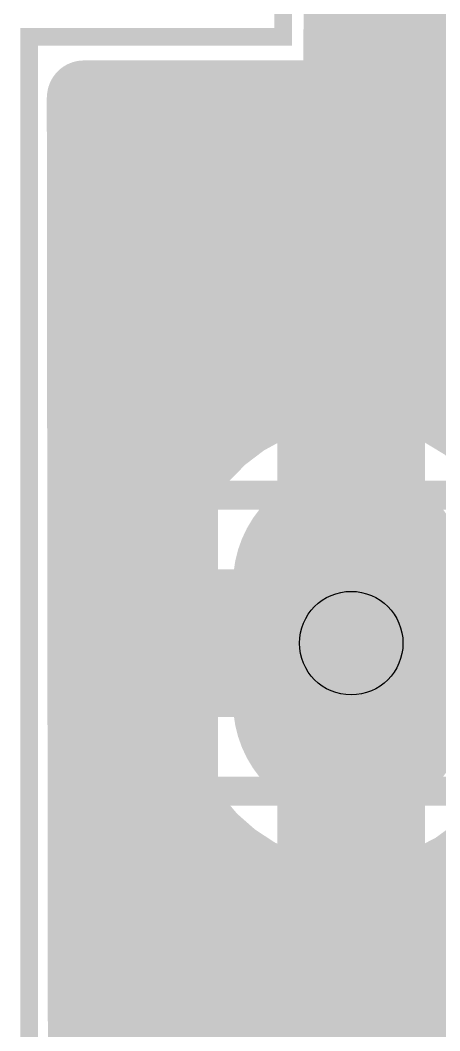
# Model space of a CAD drawing. Extents: x -0.06 to 2.31, y -0.06 to 2.06.
# Drawn here: x -0.003 to 0.139, y 1.5019 to 1.8436 of the extents above; entities that cross this region are included whole.
import ezdxf

# ---------------------------------------------------------------- set-up
doc = ezdxf.new("R2010")
doc.units = 0
for name, color, linetype in [('Board_Outline', 13, 'CONTINUOUS'), ('Bottom', 6, 'CONTINUOUS'), ('Bottom_Silk', 11, 'CONTINUOUS'), ('Drill_Bottom', 8, 'CONTINUOUS'), ('Drill_Top', 7, 'CONTINUOUS'), ('Top', 5, 'CONTINUOUS')]:
    doc.layers.add(name, color=color, linetype=linetype)

msp = doc.modelspace()

# ---------------------------------------------------------------- linework, layer by layer
at = {"layer": 'Board_Outline', "linetype": 'CONTINUOUS', "const_width": 0.006}
msp.add_lwpolyline([(0, 1.838), (0.086, 1.838), (0.086, 2.008), (2.004, 2.008), (2.004, 1.844), (2.253, 1.844), (2.25, 0.601), (2.253, 0.25), (2, 0.25), (2, 0), (0.426, 0), (0.43, 0.908), (0, 0.908), (0, 1.838)], dxfattribs=at)
at = {"layer": 'Bottom', "linetype": 'CONTINUOUS'}
for points, const_width in [([(0.106, 1.9835), (0.1053, 1.828)], 0.025), ([(0.108, 1.8343), (0.19, 1.8343)], 0.025), ([(0.1053, 1.828), (0.1041, 1.8243)], 0.025), ([(0.1041, 1.8243), (0.1018, 1.8211)], 0.025), ([(0.0986, 1.8188), (0.0949, 1.8176)], 0.025), ([(0.1018, 1.8211), (0.0986, 1.8188)], 0.025), ([(0.068, 1.8175), (0.0185, 1.8175)], 0.025), ([(0.0185, 1.8175), (0.0195, 0.9285)], 0.025), ([(0.0949, 1.8176), (0.068, 1.8175)], 0.025), ([(0.021, 1.8094), (0.1939, 1.8094)], 0.025), ([(0.0211, 1.7845), (0.19, 1.7845)], 0.025), ([(0.0211, 1.7597), (0.1959, 1.7597)], 0.025), ([(0.0211, 1.7348), (0.2153, 1.7348)], 0.025), ([(0.109, 1.7195), (0.109, 1.5465)], 0.05), ([(0.0815, 1.7135), (0.0909, 1.717)], 0.025), ([(0.0909, 1.717), (0.1006, 1.719)], 0.025), ([(0.1006, 1.719), (0.1106, 1.7195)], 0.025), ([(0.1106, 1.7195), (0.1206, 1.7185)], 0.025), ([(0.1206, 1.7185), (0.1302, 1.716)], 0.025), ([(0.0727, 1.7087), (0.0815, 1.7135)], 0.025), ([(0.1302, 1.716), (0.1394, 1.7121)], 0.025), ([(0.0211, 1.7099), (0.0722, 1.7099)], 0.025), ([(0.1394, 1.7121), (0.148, 1.7069)], 0.025), ([(0.1458, 1.7099), (0.1722, 1.7099)], 0.025), ([(0.0648, 1.7027), (0.0727, 1.7087)], 0.025), ([(0.148, 1.7069), (0.1556, 1.7004)], 0.025), ([(0.0578, 1.6955), (0.0648, 1.7027)], 0.025), ([(0.0521, 1.6873), (0.0578, 1.6955)], 0.025), ([(0.0475, 1.6784), (0.0521, 1.6873)], 0.025), ([(0.0212, 1.6851), (0.0483, 1.6851)], 0.025), ([(0.0444, 1.6689), (0.0475, 1.6784)], 0.025), ([(0.0428, 1.6591), (0.0444, 1.6689)], 0.025), ([(0.0212, 1.6602), (0.0404, 1.6602)], 0.025), ([(0.0425, 1.6116), (0.0428, 1.6591)], 0.025), ([(0.0425, 1.633), (0.109, 1.633)], 0.05), ([(0.0212, 1.6353), (0.04, 1.6353)], 0.025), ([(0.0212, 1.6105), (0.0401, 1.6105)], 0.025), ([(0.0435, 1.6016), (0.0425, 1.6116)], 0.025), ([(0.0459, 1.592), (0.0435, 1.6016)], 0.025), ([(0.0498, 1.5827), (0.0459, 1.592)], 0.025), ([(0.0213, 1.5856), (0.0459, 1.5856)], 0.025), ([(0.055, 1.5742), (0.0498, 1.5827)], 0.025), ([(0.0614, 1.5666), (0.055, 1.5742)], 0.025), ([(0.0689, 1.56), (0.0614, 1.5666)], 0.025), ([(0.0213, 1.5607), (0.0654, 1.5607)], 0.025), ([(0.0773, 1.5545), (0.0689, 1.56)], 0.025), ([(0.1522, 1.5624), (0.1441, 1.5565)], 0.025), ([(0.1441, 1.5565), (0.1352, 1.5519)], 0.025), ([(0.0864, 1.5505), (0.0773, 1.5545)], 0.025), ([(0.096, 1.5478), (0.0864, 1.5505)], 0.025), ([(0.1352, 1.5519), (0.1258, 1.5487)], 0.025), ([(0.106, 1.5466), (0.096, 1.5478)], 0.025), ([(0.1159, 1.5469), (0.106, 1.5466)], 0.025), ([(0.1258, 1.5487), (0.1159, 1.5469)], 0.025), ([(0.0213, 1.5359), (0.3037, 1.5359)], 0.025), ([(0.0214, 1.511), (0.2788, 1.511)], 0.025)]:
    msp.add_lwpolyline(points, dxfattribs=dict(at, const_width=const_width))
for points, const_width in [([(0.0991, 1.828, 1), (0.1116, 1.828, 1), (0.0991, 1.828, 1)], 0.0125), ([(0.0991, 1.828, 1), (0.1116, 1.828, 1), (0.0991, 1.828, 1)], 0.0125), ([(0.0979, 1.8243, 1), (0.1104, 1.8243, 1), (0.0979, 1.8243, 1)], 0.0125), ([(0.0979, 1.8243, 1), (0.1104, 1.8243, 1), (0.0979, 1.8243, 1)], 0.0125), ([(0.0924, 1.8188, 1), (0.1049, 1.8188, 1), (0.0924, 1.8188, 1)], 0.0125), ([(0.0924, 1.8188, 1), (0.1049, 1.8188, 1), (0.0924, 1.8188, 1)], 0.0125), ([(0.0956, 1.8211, 1), (0.1081, 1.8211, 1), (0.0956, 1.8211, 1)], 0.0125), ([(0.0956, 1.8211, 1), (0.1081, 1.8211, 1), (0.0956, 1.8211, 1)], 0.0125), ([(0.0123, 1.8175, 1), (0.0248, 1.8175, 1), (0.0123, 1.8175, 1)], 0.0125), ([(0.0123, 1.8175, 1), (0.0248, 1.8175, 1), (0.0123, 1.8175, 1)], 0.0125), ([(0.0617, 1.8175, 1), (0.0742, 1.8175, 1), (0.0617, 1.8175, 1)], 0.0125), ([(0.0617, 1.8175, 1), (0.0742, 1.8175, 1), (0.0617, 1.8175, 1)], 0.0125), ([(0.0887, 1.8176, 1), (0.1012, 1.8176, 1), (0.0887, 1.8176, 1)], 0.0125), ([(0.0887, 1.8176, 1), (0.1012, 1.8176, 1), (0.0887, 1.8176, 1)], 0.0125), ([(0.0846, 1.717, 1), (0.0971, 1.717, 1), (0.0846, 1.717, 1)], 0.0125), ([(0.0846, 1.717, 1), (0.0971, 1.717, 1), (0.0846, 1.717, 1)], 0.0125), ([(0.0944, 1.719, 1), (0.1069, 1.719, 1), (0.0944, 1.719, 1)], 0.0125), ([(0.0944, 1.719, 1), (0.1069, 1.719, 1), (0.0944, 1.719, 1)], 0.0125), ([(0.1044, 1.7195, 1), (0.1169, 1.7195, 1), (0.1044, 1.7195, 1)], 0.0125), ([(0.1044, 1.7195, 1), (0.1169, 1.7195, 1), (0.1044, 1.7195, 1)], 0.0125), ([(0.1143, 1.7185, 1), (0.1268, 1.7185, 1), (0.1143, 1.7185, 1)], 0.0125), ([(0.1143, 1.7185, 1), (0.1268, 1.7185, 1), (0.1143, 1.7185, 1)], 0.0125), ([(0.0752, 1.7135, 1), (0.0877, 1.7135, 1), (0.0752, 1.7135, 1)], 0.0125), ([(0.0752, 1.7135, 1), (0.0877, 1.7135, 1), (0.0752, 1.7135, 1)], 0.0125), ([(0.124, 1.716, 1), (0.1365, 1.716, 1), (0.124, 1.716, 1)], 0.0125), ([(0.124, 1.716, 1), (0.1365, 1.716, 1), (0.124, 1.716, 1)], 0.0125), ([(0.1332, 1.7121, 1), (0.1457, 1.7121, 1), (0.1332, 1.7121, 1)], 0.0125), ([(0.1332, 1.7121, 1), (0.1457, 1.7121, 1), (0.1332, 1.7121, 1)], 0.0125), ([(0.0665, 1.7087, 1), (0.079, 1.7087, 1), (0.0665, 1.7087, 1)], 0.0125), ([(0.0665, 1.7087, 1), (0.079, 1.7087, 1), (0.0665, 1.7087, 1)], 0.0125), ([(0.1417, 1.7069, 1), (0.1542, 1.7069, 1), (0.1417, 1.7069, 1)], 0.0125), ([(0.1417, 1.7069, 1), (0.1542, 1.7069, 1), (0.1417, 1.7069, 1)], 0.0125), ([(0.0585, 1.7027, 1), (0.071, 1.7027, 1), (0.0585, 1.7027, 1)], 0.0125), ([(0.0585, 1.7027, 1), (0.071, 1.7027, 1), (0.0585, 1.7027, 1)], 0.0125), ([(0.0516, 1.6955, 1), (0.0641, 1.6955, 1), (0.0516, 1.6955, 1)], 0.0125), ([(0.0516, 1.6955, 1), (0.0641, 1.6955, 1), (0.0516, 1.6955, 1)], 0.0125), ([(0.0458, 1.6873, 1), (0.0583, 1.6873, 1), (0.0458, 1.6873, 1)], 0.0125), ([(0.0458, 1.6873, 1), (0.0583, 1.6873, 1), (0.0458, 1.6873, 1)], 0.0125), ([(0.129, 1.653, 1), (0.089, 1.653, 1), (0.129, 1.653, 1)], 0.04), ([(0.0413, 1.6784, 1), (0.0538, 1.6784, 1), (0.0413, 1.6784, 1)], 0.0125), ([(0.0413, 1.6784, 1), (0.0538, 1.6784, 1), (0.0413, 1.6784, 1)], 0.0125), ([(0.0382, 1.6689, 1), (0.0507, 1.6689, 1), (0.0382, 1.6689, 1)], 0.0125), ([(0.0382, 1.6689, 1), (0.0507, 1.6689, 1), (0.0382, 1.6689, 1)], 0.0125), ([(0.0365, 1.6591, 1), (0.049, 1.6591, 1), (0.0365, 1.6591, 1)], 0.0125), ([(0.0365, 1.6591, 1), (0.049, 1.6591, 1), (0.0365, 1.6591, 1)], 0.0125), ([(0.129, 1.613, 1), (0.089, 1.613, 1), (0.129, 1.613, 1)], 0.04), ([(0.0363, 1.6116, 1), (0.0488, 1.6116, 1), (0.0363, 1.6116, 1)], 0.0125), ([(0.0363, 1.6116, 1), (0.0488, 1.6116, 1), (0.0363, 1.6116, 1)], 0.0125), ([(0.0372, 1.6016, 1), (0.0497, 1.6016, 1), (0.0372, 1.6016, 1)], 0.0125), ([(0.0372, 1.6016, 1), (0.0497, 1.6016, 1), (0.0372, 1.6016, 1)], 0.0125), ([(0.0397, 1.592, 1), (0.0522, 1.592, 1), (0.0397, 1.592, 1)], 0.0125), ([(0.0397, 1.592, 1), (0.0522, 1.592, 1), (0.0397, 1.592, 1)], 0.0125), ([(0.0435, 1.5827, 1), (0.056, 1.5827, 1), (0.0435, 1.5827, 1)], 0.0125), ([(0.0435, 1.5827, 1), (0.056, 1.5827, 1), (0.0435, 1.5827, 1)], 0.0125), ([(0.0487, 1.5742, 1), (0.0612, 1.5742, 1), (0.0487, 1.5742, 1)], 0.0125), ([(0.0487, 1.5742, 1), (0.0612, 1.5742, 1), (0.0487, 1.5742, 1)], 0.0125), ([(0.0552, 1.5666, 1), (0.0677, 1.5666, 1), (0.0552, 1.5666, 1)], 0.0125), ([(0.0552, 1.5666, 1), (0.0677, 1.5666, 1), (0.0552, 1.5666, 1)], 0.0125), ([(0.0627, 1.56, 1), (0.0752, 1.56, 1), (0.0627, 1.56, 1)], 0.0125), ([(0.0627, 1.56, 1), (0.0752, 1.56, 1), (0.0627, 1.56, 1)], 0.0125), ([(0.1378, 1.5565, 1), (0.1503, 1.5565, 1), (0.1378, 1.5565, 1)], 0.0125), ([(0.1378, 1.5565, 1), (0.1503, 1.5565, 1), (0.1378, 1.5565, 1)], 0.0125), ([(0.0711, 1.5545, 1), (0.0836, 1.5545, 1), (0.0711, 1.5545, 1)], 0.0125), ([(0.0711, 1.5545, 1), (0.0836, 1.5545, 1), (0.0711, 1.5545, 1)], 0.0125), ([(0.0802, 1.5505, 1), (0.0927, 1.5505, 1), (0.0802, 1.5505, 1)], 0.0125), ([(0.0802, 1.5505, 1), (0.0927, 1.5505, 1), (0.0802, 1.5505, 1)], 0.0125), ([(0.129, 1.5519, 1), (0.1415, 1.5519, 1), (0.129, 1.5519, 1)], 0.0125), ([(0.129, 1.5519, 1), (0.1415, 1.5519, 1), (0.129, 1.5519, 1)], 0.0125), ([(0.0898, 1.5478, 1), (0.1023, 1.5478, 1), (0.0898, 1.5478, 1)], 0.0125), ([(0.0898, 1.5478, 1), (0.1023, 1.5478, 1), (0.0898, 1.5478, 1)], 0.0125), ([(0.0997, 1.5466, 1), (0.1122, 1.5466, 1), (0.0997, 1.5466, 1)], 0.0125), ([(0.0997, 1.5466, 1), (0.1122, 1.5466, 1), (0.0997, 1.5466, 1)], 0.0125), ([(0.1097, 1.5469, 1), (0.1222, 1.5469, 1), (0.1097, 1.5469, 1)], 0.0125), ([(0.1097, 1.5469, 1), (0.1222, 1.5469, 1), (0.1097, 1.5469, 1)], 0.0125), ([(0.1195, 1.5487, 1), (0.132, 1.5487, 1), (0.1195, 1.5487, 1)], 0.0125), ([(0.1195, 1.5487, 1), (0.132, 1.5487, 1), (0.1195, 1.5487, 1)], 0.0125)]:
    msp.add_lwpolyline(points, format="xyb", dxfattribs=dict(at, const_width=const_width))
at = {"layer": 'Bottom'}
msp.add_solid([(0.069, 1.653), (0.149, 1.653), (0.069, 1.613), (0.149, 1.613)], dxfattribs=at)
at = {"layer": 'Bottom_Silk', "linetype": 'CONTINUOUS'}
for points, const_width in [([(0.1453, 1.7643), (0.1405, 1.7668), (0.1333, 1.7739), (0.1333, 1.7237)], 0.0077), ([(0.259, 1.683), (0.059, 1.683), (0.059, 1.583), (0.259, 1.583), (0.259, 1.683)], 0.0098)]:
    msp.add_lwpolyline(points, dxfattribs=dict(at, const_width=const_width))
at = {"layer": 'Bottom_Silk', "linetype": 'CONTINUOUS', "const_width": 0.0039}
msp.add_lwpolyline([(0.1314, 1.7237, 1), (0.1352, 1.7237, 1), (0.1314, 1.7237, 1)], format="xyb", dxfattribs=at)
at = {"layer": 'Drill_Bottom'}
msp.add_circle((0.109, 1.633), 0.0175, dxfattribs=at)
at = {"layer": 'Drill_Top'}
msp.add_circle((0.109, 1.633), 0.0175, dxfattribs=at)
at = {"layer": 'Top', "linetype": 'CONTINUOUS'}
for points, const_width in [([(0.1064, 1.9834), (0.1053, 1.828)], 0.025), ([(0.108, 1.8343), (0.19, 1.8343)], 0.025), ([(0.1053, 1.828), (0.1041, 1.8243)], 0.025), ([(0.1041, 1.8243), (0.1018, 1.8211)], 0.025), ([(0.0986, 1.8188), (0.0949, 1.8176)], 0.025), ([(0.1018, 1.8211), (0.0986, 1.8188)], 0.025), ([(0.0195, 1.8165), (0.0185, 0.9255)], 0.025), ([(0.0556, 1.8171), (0.0195, 1.8165)], 0.025), ([(0.0949, 1.8176), (0.0556, 1.8171)], 0.025), ([(0.022, 1.8094), (0.1939, 1.8094)], 0.025), ([(0.022, 1.7845), (0.19, 1.7845)], 0.025), ([(0.0219, 1.7597), (0.1959, 1.7597)], 0.025), ([(0.0219, 1.7348), (0.2153, 1.7348)], 0.025), ([(0.109, 1.7195), (0.109, 1.5465)], 0.05), ([(0.0815, 1.7135), (0.0909, 1.717)], 0.025), ([(0.0909, 1.717), (0.1006, 1.719)], 0.025), ([(0.1006, 1.719), (0.1106, 1.7195)], 0.025), ([(0.1106, 1.7195), (0.1206, 1.7185)], 0.025), ([(0.1206, 1.7185), (0.1302, 1.716)], 0.025), ([(0.0727, 1.7087), (0.0815, 1.7135)], 0.025), ([(0.1302, 1.716), (0.1394, 1.7121)], 0.025), ([(0.0219, 1.7099), (0.0722, 1.7099)], 0.025), ([(0.1394, 1.7121), (0.148, 1.7069)], 0.025), ([(0.1458, 1.7099), (0.1722, 1.7099)], 0.025), ([(0.0648, 1.7027), (0.0727, 1.7087)], 0.025), ([(0.148, 1.7069), (0.1556, 1.7004)], 0.025), ([(0.0578, 1.6955), (0.0648, 1.7027)], 0.025), ([(0.0521, 1.6873), (0.0578, 1.6955)], 0.025), ([(0.0476, 1.6784), (0.0521, 1.6873)], 0.025), ([(0.0219, 1.6851), (0.0483, 1.6851)], 0.025), ([(0.0444, 1.6689), (0.0476, 1.6784)], 0.025), ([(0.0428, 1.6591), (0.0444, 1.6689)], 0.025), ([(0.0218, 1.6602), (0.0404, 1.6602)], 0.025), ([(0.0425, 1.6116), (0.0428, 1.6591)], 0.025), ([(0.0425, 1.633), (0.109, 1.633)], 0.05), ([(0.0218, 1.6353), (0.04, 1.6353)], 0.025), ([(0.0218, 1.6105), (0.04, 1.6105)], 0.025), ([(0.0435, 1.6016), (0.0425, 1.6116)], 0.025), ([(0.0459, 1.592), (0.0435, 1.6016)], 0.025), ([(0.0498, 1.5827), (0.0459, 1.592)], 0.025), ([(0.0218, 1.5856), (0.0459, 1.5856)], 0.025), ([(0.055, 1.5742), (0.0498, 1.5827)], 0.025), ([(0.0614, 1.5666), (0.055, 1.5742)], 0.025), ([(0.0689, 1.5599), (0.0614, 1.5666)], 0.025), ([(0.0217, 1.5607), (0.0654, 1.5607)], 0.025), ([(0.0773, 1.5545), (0.0689, 1.5599)], 0.025), ([(0.1522, 1.5624), (0.1441, 1.5565)], 0.025), ([(0.1441, 1.5565), (0.1352, 1.5519)], 0.025), ([(0.0864, 1.5505), (0.0773, 1.5545)], 0.025), ([(0.096, 1.5478), (0.0864, 1.5505)], 0.025), ([(0.1352, 1.5519), (0.1258, 1.5487)], 0.025), ([(0.106, 1.5466), (0.096, 1.5478)], 0.025), ([(0.1159, 1.5469), (0.106, 1.5466)], 0.025), ([(0.1258, 1.5487), (0.1159, 1.5469)], 0.025), ([(0.0217, 1.5359), (0.384, 1.5359)], 0.025), ([(0.0217, 1.511), (0.384, 1.511)], 0.025)]:
    msp.add_lwpolyline(points, dxfattribs=dict(at, const_width=const_width))
for points, const_width in [([(0.0991, 1.828, 1), (0.1116, 1.828, 1), (0.0991, 1.828, 1)], 0.0125), ([(0.0991, 1.828, 1), (0.1116, 1.828, 1), (0.0991, 1.828, 1)], 0.0125), ([(0.0979, 1.8243, 1), (0.1104, 1.8243, 1), (0.0979, 1.8243, 1)], 0.0125), ([(0.0979, 1.8243, 1), (0.1104, 1.8243, 1), (0.0979, 1.8243, 1)], 0.0125), ([(0.0924, 1.8188, 1), (0.1049, 1.8188, 1), (0.0924, 1.8188, 1)], 0.0125), ([(0.0924, 1.8188, 1), (0.1049, 1.8188, 1), (0.0924, 1.8188, 1)], 0.0125), ([(0.0955, 1.8211, 1), (0.108, 1.8211, 1), (0.0955, 1.8211, 1)], 0.0125), ([(0.0955, 1.8211, 1), (0.108, 1.8211, 1), (0.0955, 1.8211, 1)], 0.0125), ([(0.0132, 1.8165, 1), (0.0257, 1.8165, 1), (0.0132, 1.8165, 1)], 0.0125), ([(0.0132, 1.8165, 1), (0.0257, 1.8165, 1), (0.0132, 1.8165, 1)], 0.0125), ([(0.0494, 1.8171, 1), (0.0619, 1.8171, 1), (0.0494, 1.8171, 1)], 0.0125), ([(0.0494, 1.8171, 1), (0.0619, 1.8171, 1), (0.0494, 1.8171, 1)], 0.0125), ([(0.0886, 1.8176, 1), (0.1011, 1.8176, 1), (0.0886, 1.8176, 1)], 0.0125), ([(0.0886, 1.8176, 1), (0.1011, 1.8176, 1), (0.0886, 1.8176, 1)], 0.0125), ([(0.0846, 1.717, 1), (0.0971, 1.717, 1), (0.0846, 1.717, 1)], 0.0125), ([(0.0846, 1.717, 1), (0.0971, 1.717, 1), (0.0846, 1.717, 1)], 0.0125), ([(0.0944, 1.719, 1), (0.1069, 1.719, 1), (0.0944, 1.719, 1)], 0.0125), ([(0.0944, 1.719, 1), (0.1069, 1.719, 1), (0.0944, 1.719, 1)], 0.0125), ([(0.1044, 1.7195, 1), (0.1169, 1.7195, 1), (0.1044, 1.7195, 1)], 0.0125), ([(0.1044, 1.7195, 1), (0.1169, 1.7195, 1), (0.1044, 1.7195, 1)], 0.0125), ([(0.1143, 1.7185, 1), (0.1268, 1.7185, 1), (0.1143, 1.7185, 1)], 0.0125), ([(0.1143, 1.7185, 1), (0.1268, 1.7185, 1), (0.1143, 1.7185, 1)], 0.0125), ([(0.0752, 1.7135, 1), (0.0877, 1.7135, 1), (0.0752, 1.7135, 1)], 0.0125), ([(0.0752, 1.7135, 1), (0.0877, 1.7135, 1), (0.0752, 1.7135, 1)], 0.0125), ([(0.124, 1.716, 1), (0.1365, 1.716, 1), (0.124, 1.716, 1)], 0.0125), ([(0.124, 1.716, 1), (0.1365, 1.716, 1), (0.124, 1.716, 1)], 0.0125), ([(0.1332, 1.7121, 1), (0.1457, 1.7121, 1), (0.1332, 1.7121, 1)], 0.0125), ([(0.1332, 1.7121, 1), (0.1457, 1.7121, 1), (0.1332, 1.7121, 1)], 0.0125), ([(0.0665, 1.7087, 1), (0.079, 1.7087, 1), (0.0665, 1.7087, 1)], 0.0125), ([(0.0665, 1.7087, 1), (0.079, 1.7087, 1), (0.0665, 1.7087, 1)], 0.0125), ([(0.1417, 1.7069, 1), (0.1542, 1.7069, 1), (0.1417, 1.7069, 1)], 0.0125), ([(0.1417, 1.7069, 1), (0.1542, 1.7069, 1), (0.1417, 1.7069, 1)], 0.0125), ([(0.0585, 1.7027, 1), (0.071, 1.7027, 1), (0.0585, 1.7027, 1)], 0.0125), ([(0.0585, 1.7027, 1), (0.071, 1.7027, 1), (0.0585, 1.7027, 1)], 0.0125), ([(0.0516, 1.6955, 1), (0.0641, 1.6955, 1), (0.0516, 1.6955, 1)], 0.0125), ([(0.0516, 1.6955, 1), (0.0641, 1.6955, 1), (0.0516, 1.6955, 1)], 0.0125), ([(0.0458, 1.6873, 1), (0.0583, 1.6873, 1), (0.0458, 1.6873, 1)], 0.0125), ([(0.0458, 1.6873, 1), (0.0583, 1.6873, 1), (0.0458, 1.6873, 1)], 0.0125), ([(0.129, 1.653, 1), (0.089, 1.653, 1), (0.129, 1.653, 1)], 0.04), ([(0.0413, 1.6784, 1), (0.0538, 1.6784, 1), (0.0413, 1.6784, 1)], 0.0125), ([(0.0413, 1.6784, 1), (0.0538, 1.6784, 1), (0.0413, 1.6784, 1)], 0.0125), ([(0.0382, 1.6689, 1), (0.0507, 1.6689, 1), (0.0382, 1.6689, 1)], 0.0125), ([(0.0382, 1.6689, 1), (0.0507, 1.6689, 1), (0.0382, 1.6689, 1)], 0.0125), ([(0.0365, 1.6591, 1), (0.049, 1.6591, 1), (0.0365, 1.6591, 1)], 0.0125), ([(0.0365, 1.6591, 1), (0.049, 1.6591, 1), (0.0365, 1.6591, 1)], 0.0125), ([(0.129, 1.613, 1), (0.089, 1.613, 1), (0.129, 1.613, 1)], 0.04), ([(0.0363, 1.6116, 1), (0.0488, 1.6116, 1), (0.0363, 1.6116, 1)], 0.0125), ([(0.0363, 1.6116, 1), (0.0488, 1.6116, 1), (0.0363, 1.6116, 1)], 0.0125), ([(0.0372, 1.6016, 1), (0.0497, 1.6016, 1), (0.0372, 1.6016, 1)], 0.0125), ([(0.0372, 1.6016, 1), (0.0497, 1.6016, 1), (0.0372, 1.6016, 1)], 0.0125), ([(0.0397, 1.592, 1), (0.0522, 1.592, 1), (0.0397, 1.592, 1)], 0.0125), ([(0.0397, 1.592, 1), (0.0522, 1.592, 1), (0.0397, 1.592, 1)], 0.0125), ([(0.0435, 1.5827, 1), (0.056, 1.5827, 1), (0.0435, 1.5827, 1)], 0.0125), ([(0.0435, 1.5827, 1), (0.056, 1.5827, 1), (0.0435, 1.5827, 1)], 0.0125), ([(0.0487, 1.5742, 1), (0.0612, 1.5742, 1), (0.0487, 1.5742, 1)], 0.0125), ([(0.0487, 1.5742, 1), (0.0612, 1.5742, 1), (0.0487, 1.5742, 1)], 0.0125), ([(0.0552, 1.5666, 1), (0.0677, 1.5666, 1), (0.0552, 1.5666, 1)], 0.0125), ([(0.0552, 1.5666, 1), (0.0677, 1.5666, 1), (0.0552, 1.5666, 1)], 0.0125), ([(0.0627, 1.5599, 1), (0.0752, 1.5599, 1), (0.0627, 1.5599, 1)], 0.0125), ([(0.0627, 1.5599, 1), (0.0752, 1.5599, 1), (0.0627, 1.5599, 1)], 0.0125), ([(0.1378, 1.5565, 1), (0.1503, 1.5565, 1), (0.1378, 1.5565, 1)], 0.0125), ([(0.1378, 1.5565, 1), (0.1503, 1.5565, 1), (0.1378, 1.5565, 1)], 0.0125), ([(0.0711, 1.5545, 1), (0.0836, 1.5545, 1), (0.0711, 1.5545, 1)], 0.0125), ([(0.0711, 1.5545, 1), (0.0836, 1.5545, 1), (0.0711, 1.5545, 1)], 0.0125), ([(0.0802, 1.5505, 1), (0.0927, 1.5505, 1), (0.0802, 1.5505, 1)], 0.0125), ([(0.0802, 1.5505, 1), (0.0927, 1.5505, 1), (0.0802, 1.5505, 1)], 0.0125), ([(0.129, 1.5519, 1), (0.1415, 1.5519, 1), (0.129, 1.5519, 1)], 0.0125), ([(0.129, 1.5519, 1), (0.1415, 1.5519, 1), (0.129, 1.5519, 1)], 0.0125), ([(0.0898, 1.5478, 1), (0.1023, 1.5478, 1), (0.0898, 1.5478, 1)], 0.0125), ([(0.0898, 1.5478, 1), (0.1023, 1.5478, 1), (0.0898, 1.5478, 1)], 0.0125), ([(0.0997, 1.5466, 1), (0.1122, 1.5466, 1), (0.0997, 1.5466, 1)], 0.0125), ([(0.0997, 1.5466, 1), (0.1122, 1.5466, 1), (0.0997, 1.5466, 1)], 0.0125), ([(0.1097, 1.5469, 1), (0.1222, 1.5469, 1), (0.1097, 1.5469, 1)], 0.0125), ([(0.1097, 1.5469, 1), (0.1222, 1.5469, 1), (0.1097, 1.5469, 1)], 0.0125), ([(0.1195, 1.5487, 1), (0.132, 1.5487, 1), (0.1195, 1.5487, 1)], 0.0125), ([(0.1195, 1.5487, 1), (0.132, 1.5487, 1), (0.1195, 1.5487, 1)], 0.0125)]:
    msp.add_lwpolyline(points, format="xyb", dxfattribs=dict(at, const_width=const_width))
at = {"layer": 'Top'}
msp.add_solid([(0.069, 1.653), (0.149, 1.653), (0.069, 1.613), (0.149, 1.613)], dxfattribs=at)

doc.saveas('drawing.dxf')
